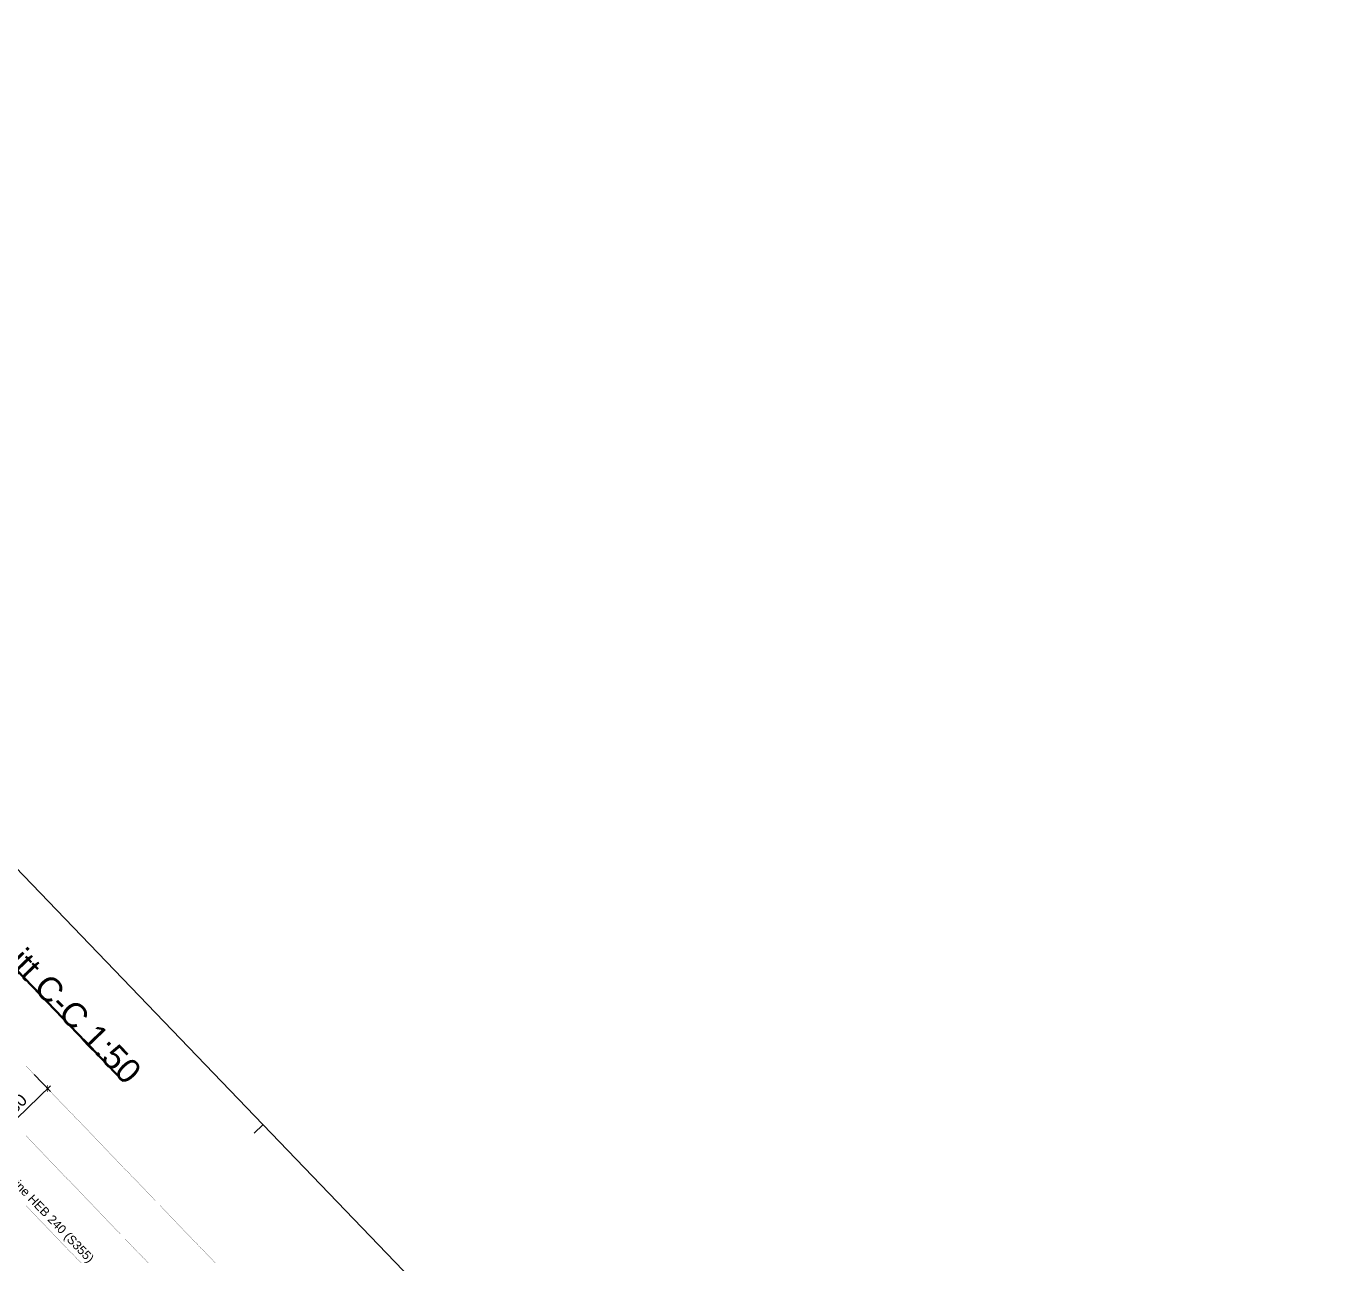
# Model space of a CAD drawing. Header units: metres. Extents: x 2687650.8 to 2687727.1, y 1234407.3 to 1234484.3.
# Drawn here: x 2687699.82 to 2687726.55, y 1234458.69 to 1234484.25 of the extents above; entities that cross this region are included whole.
import ezdxf

# ---------------------------------------------------------------- set-up
doc = ezdxf.new("R2010")
doc.units = ezdxf.units.M
for name, color, linetype in [('PDF_0', 7, 'Continuous'), ('PDF_A__BEML', 7, 'Continuous'), ('PDF_A__RAND', 7, 'Continuous'), ('PDF_E_Text', 7, 'Continuous'), ('PDF_Ebene 2', 7, 'Continuous'), ('PDF_Text', 7, 'Continuous')]:
    doc.layers.add(name, color=color, linetype=linetype)
doc.styles.add('PDF Arial', font='arial.ttf')

# ---------------------------------------------------------------- blocks, each defined once
blk = doc.blocks.new('A$C1c84ec86')
at = {"layer": 'PDF_0', "transparency": 33554559}
blk.add_hatch(color=256, dxfattribs=at).paths.add_polyline_path([(2792.6, 4180.7), (2793.6, 4181.8), (2783.7, 4191.9), (2782.6, 4190.9)])
at = {"layer": 'PDF_A__BEML', "lineweight": 25}
for points in [[(2748.1, 4186.2), (2796.2, 4186.2)], [(2788.1, 3998.2), (2788.1, 4194.2)]]:
    blk.add_lwpolyline(points, dxfattribs=at)
at = {"layer": 'PDF_A__RAND', "lineweight": 25}
for points in [[(6283, 4455), (6300.2, 4455), (0, 4455), (0, 0), (6300.2, 0), (6300.2, 4455), (6300.2, 4430)], [(3150.1, 4430), (3150.1, 4455)]]:
    blk.add_lwpolyline(points, dxfattribs=at)
at = {"layer": 'PDF_E_Text', "lineweight": 50}
blk.add_lwpolyline([(2386.8, 4309.6), (2885.3, 4309.6)], dxfattribs=at)
at = {"layer": 'PDF_Ebene 2', "lineweight": 20}
for points in [[(2723.6, 4186.2), (2723.6, 4186.2)], [(2724.6, 4186.2), (2724.6, 4186.2)], [(2725.7, 4186.2), (2725.7, 4186.2)], [(2726.5, 4186.2), (2726.5, 4186.2)], [(2727.6, 4186.2), (2727.6, 4186.2)], [(2728.6, 4186.2), (2728.6, 4186.2)], [(2729.7, 4186.2), (2729.7, 4186.2)], [(2730.5, 4186.2), (2730.5, 4186.2)], [(2731.6, 4186.2), (2731.6, 4186.2)], [(2732.7, 4186.2), (2732.7, 4186.2)], [(2733.5, 4186.2), (2733.5, 4186.2)], [(2734.6, 4186.2), (2734.6, 4186.2)], [(2735.6, 4186.2), (2735.6, 4186.2)], [(2736.7, 4186.2), (2736.7, 4186.2)], [(2737.5, 4186.2), (2737.5, 4186.2)], [(2738.6, 4186.2), (2738.6, 4186.2)], [(2739.6, 4186.2), (2739.6, 4186.2)], [(2740.5, 4186.2), (2740.5, 4186.2)], [(2741.6, 4186.2), (2741.6, 4186.2)], [(2742.6, 4186.2), (2742.6, 4186.2)], [(2743.7, 4186.2), (2743.7, 4186.2)], [(2744.5, 4186.2), (2744.5, 4186.2)], [(2745.6, 4186.2), (2745.6, 4186.2)], [(2746.6, 4186.2), (2746.6, 4186.2)], [(2747.7, 4186.2), (2747.7, 4186.2)], [(2748.5, 4186.2), (2748.5, 4186.2)], [(2749.6, 4186.2), (2749.6, 4186.2)], [(2750.7, 4186.2), (2750.7, 4186.2)], [(2751.5, 4186.2), (2751.5, 4186.2)], [(2752.6, 4186.2), (2752.6, 4186.2)], [(2753.6, 4186.2), (2753.6, 4186.2)], [(2754.7, 4186.2), (2754.7, 4186.2)], [(2755.5, 4186.2), (2755.5, 4186.2)], [(2756.6, 4186.2), (2756.6, 4186.2)], [(2757.6, 4186.2), (2757.6, 4186.2)], [(2758.7, 4186.2), (2758.7, 4186.2)], [(2759.5, 4186.2), (2759.5, 4186.2)], [(2760.6, 4186.2), (2760.6, 4186.2)], [(2761.7, 4186.2), (2761.7, 4186.2)], [(2762.5, 4186.2), (2762.5, 4186.2)], [(2763.6, 4186.2), (2763.6, 4186.2)], [(2764.6, 4186.2), (2764.6, 4186.2)], [(2765.7, 4186.2), (2765.7, 4186.2)], [(2766.5, 4186.2), (2766.5, 4186.2)], [(2767.6, 4186.2), (2767.6, 4186.2)], [(2768.6, 4186.2), (2768.6, 4186.2)], [(2769.7, 4186.2), (2769.7, 4186.2)], [(2770.6, 4186.2), (2770.6, 4186.2)], [(2771.6, 4186.2), (2771.6, 4186.2)], [(2772.7, 4186.2), (2772.7, 4186.2)], [(2773.5, 4186.2), (2773.5, 4186.2)], [(2774.6, 4186.2), (2774.6, 4186.2)], [(2775.6, 4186.2), (2775.6, 4186.2)], [(2776.7, 4186.2), (2776.7, 4186.2)], [(2777.5, 4186.2), (2777.5, 4186.2)], [(2778.6, 4186.2), (2778.6, 4186.2)], [(2779.7, 4186.2), (2779.7, 4186.2)], [(2780.7, 4186.2), (2780.7, 4186.2)], [(2781.6, 4186.2), (2781.6, 4186.2)], [(2782.6, 4186.2), (2782.6, 4186.2)], [(2783.7, 4186.2), (2783.7, 4186.2)], [(2784.5, 4186.2), (2784.5, 4186.2)], [(2785.6, 4186.2), (2785.6, 4186.2)], [(2786.6, 4186.2), (2786.6, 4186.2)], [(2787.7, 4186.2), (2787.7, 4186.2)], [(2788.5, 4186.2), (2788.5, 4186.2)], [(2789.6, 4186.2), (2789.6, 4186.2)], [(2790.7, 4186.2), (2790.7, 4186.2)], [(2791.5, 4186.2), (2791.5, 4186.2)], [(2792.6, 4186.2), (2792.6, 4186.2)], [(2793.6, 4186.2), (2793.6, 4186.2)], [(2794.7, 4186.2), (2794.7, 4186.2)], [(2795.5, 4186.2), (2795.5, 4186.2)], [(2796.6, 4186.2), (2796.6, 4186.2)], [(2797.6, 4186.2), (2797.6, 4186.2)], [(2798.7, 4186.2), (2798.7, 4186.2)], [(2799.6, 4186.2), (2799.6, 4186.2)], [(2800.6, 4186.2), (2800.6, 4186.2)], [(2801.7, 4186.2), (2801.7, 4186.2)], [(2802.5, 4186.2), (2802.5, 4186.2)], [(2803.6, 4186.2), (2803.6, 4186.2)], [(2804.6, 4186.2), (2804.6, 4186.2)], [(2805.7, 4186.2), (2805.7, 4186.2)], [(2806.5, 4186.2), (2806.5, 4186.2)], [(2807.6, 4186.2), (2807.6, 4186.2)], [(2808.7, 4186.2), (2808.7, 4186.2)], [(2809.7, 4186.2), (2809.7, 4186.2)], [(2810.6, 4186.2), (2810.6, 4186.2)], [(2811.6, 4186.2), (2811.6, 4186.2)], [(2812.7, 4186.2), (2812.7, 4186.2)], [(2813.5, 4186.2), (2813.5, 4186.2)], [(2814.6, 4186.2), (2814.6, 4186.2)], [(2815.6, 4186.2), (2815.6, 4186.2)], [(2816.7, 4186.2), (2816.7, 4186.2)], [(2817.5, 4186.2), (2817.5, 4186.2)], [(2818.6, 4186.2), (2818.6, 4186.2)], [(2819.7, 4186.2), (2819.7, 4186.2)], [(2820.7, 4186.2), (2820.7, 4186.2)], [(2821.6, 4186.2), (2821.6, 4186.2)], [(2822.6, 4186.2), (2822.6, 4186.2)], [(2823.7, 4186.2), (2823.7, 4186.2)], [(2824.5, 4186.2), (2824.5, 4186.2)], [(2825.6, 4186.2), (2825.6, 4186.2)], [(2826.6, 4186.2), (2826.6, 4186.2)], [(2827.7, 4186.2), (2827.7, 4186.2)], [(2828.6, 4186.2), (2828.6, 4186.2)], [(2829.6, 4186.2), (2829.6, 4186.2)], [(2830.7, 4186.2), (2830.7, 4186.2)], [(2831.7, 4186.2), (2831.7, 4186.2)], [(2832.6, 4186.2), (2832.6, 4186.2)], [(2833.6, 4186.2), (2833.6, 4186.2)], [(2834.7, 4186.2), (2834.7, 4186.2)], [(2835.5, 4186.2), (2835.5, 4186.2)], [(2836.6, 4186.2), (2836.6, 4186.2)], [(2837.7, 4186.2), (2837.7, 4186.2)], [(2838.7, 4186.2), (2838.7, 4186.2)], [(2839.6, 4186.2), (2839.6, 4186.2)], [(2840.6, 4186.2), (2840.6, 4186.2)], [(2841.7, 4186.2), (2841.7, 4186.2)], [(2842.7, 4186.2), (2842.7, 4186.2)], [(2843.6, 4186.2), (2843.6, 4186.2)], [(2844.6, 4186.2), (2844.6, 4186.2)], [(2845.7, 4186.2), (2845.7, 4186.2)], [(2846.5, 4186.2), (2846.5, 4186.2)], [(2847.6, 4186.2), (2847.6, 4186.2)], [(2848.7, 4186.2), (2848.7, 4186.2)], [(2849.7, 4186.2), (2849.7, 4186.2)], [(2850.6, 4186.2), (2850.6, 4186.2)], [(2851.6, 4186.2), (2851.6, 4186.2)], [(2852.7, 4186.2), (2852.7, 4186.2)], [(2853.5, 4186.2), (2853.5, 4186.2)], [(2854.6, 4186.2), (2854.6, 4186.2)], [(2855.6, 4186.2), (2855.6, 4186.2)], [(2856.7, 4186.2), (2856.7, 4186.2)], [(2857.6, 4186.2), (2857.6, 4186.2)], [(2858.6, 4186.2), (2858.6, 4186.2)], [(2859.7, 4186.2), (2859.7, 4186.2)], [(2860.7, 4186.2), (2860.7, 4186.2)], [(2861.6, 4186.2), (2861.6, 4186.2)], [(2862.6, 4186.2), (2862.6, 4186.2)], [(2863.7, 4186.2), (2863.7, 4186.2)], [(2864.5, 4186.2), (2864.5, 4186.2)], [(2865.6, 4186.2), (2865.6, 4186.2)], [(2866.7, 4186.2), (2866.7, 4186.2)], [(2867.7, 4186.2), (2867.7, 4186.2)], [(2868.6, 4186.2), (2868.6, 4186.2)], [(2869.6, 4186.2), (2869.6, 4186.2)], [(2870.7, 4186.2), (2870.7, 4186.2)], [(2871.7, 4186.2), (2871.7, 4186.2)], [(2872.6, 4186.2), (2872.6, 4186.2)], [(2873.6, 4186.2), (2873.6, 4186.2)], [(2874.7, 4186.2), (2874.7, 4186.2)], [(2875.5, 4186.2), (2875.5, 4186.2)], [(2876.6, 4186.2), (2876.6, 4186.2)], [(2877.7, 4186.2), (2877.7, 4186.2)], [(2878.7, 4186.2), (2878.7, 4186.2)], [(2879.6, 4186.2), (2879.6, 4186.2)], [(2880.6, 4186.2), (2880.6, 4186.2)], [(2881.7, 4186.2), (2881.7, 4186.2)], [(2882.7, 4186.2), (2882.7, 4186.2)], [(2883.6, 4186.2), (2883.6, 4186.2)], [(2884.6, 4186.2), (2884.6, 4186.2)], [(2885.7, 4186.2), (2885.7, 4186.2)], [(2886.5, 4186.2), (2886.5, 4186.2)], [(2887.6, 4186.2), (2887.6, 4186.2)], [(2888.7, 4186.2), (2888.7, 4186.2)], [(2889.7, 4186.2), (2889.7, 4186.2)], [(2890.6, 4186.2), (2890.6, 4186.2)], [(2891.6, 4186.2), (2891.6, 4186.2)], [(2892.7, 4186.2), (2892.7, 4186.2)], [(2893.7, 4186.2), (2893.7, 4186.2)], [(2894.6, 4186.2), (2894.6, 4186.2)], [(2895.7, 4186.2), (2895.7, 4186.2)], [(2896.7, 4186.2), (2896.7, 4186.2)], [(2897.6, 4186.2), (2897.6, 4186.2)], [(2898.6, 4186.2), (2898.6, 4186.2)], [(2899.7, 4186.2), (2899.7, 4186.2)], [(2900.7, 4186.2), (2900.7, 4186.2)], [(2901.6, 4186.2), (2901.6, 4186.2)], [(2902.6, 4186.2), (2902.6, 4186.2)], [(2903.7, 4186.2), (2903.7, 4186.2)], [(2904.8, 4186.2), (2904.8, 4186.2)], [(2905.6, 4186.2), (2905.6, 4186.2)], [(2906.7, 4186.2), (2906.7, 4186.2)], [(2907.7, 4186.2), (2907.7, 4186.2)], [(2908.6, 4186.2), (2908.6, 4186.2)], [(2909.6, 4186.2), (2909.6, 4186.2)], [(2910.7, 4186.2), (2910.7, 4186.2)], [(2911.7, 4186.2), (2911.7, 4186.2)], [(2912.6, 4186.2), (2912.6, 4186.2)], [(2913.6, 4186.2), (2913.6, 4186.2)], [(2914.7, 4186.2), (2914.7, 4186.2)], [(2915.5, 4186.2), (2915.5, 4186.2)], [(2916.6, 4186.2), (2916.6, 4186.2)], [(2917.7, 4186.2), (2917.7, 4186.2)], [(2918.7, 4186.2), (2918.7, 4186.2)], [(2919.6, 4186.2), (2919.6, 4186.2)], [(2920.6, 4186.2), (2920.6, 4186.2)], [(2921.7, 4186.2), (2921.7, 4186.2)], [(2922.7, 4186.2), (2922.7, 4186.2)], [(2923.6, 4186.2), (2923.6, 4186.2)], [(2924.6, 4186.2), (2924.6, 4186.2)], [(2925.7, 4186.2), (2925.7, 4186.2)], [(2926.6, 4186.2), (2926.6, 4186.2)], [(2927.6, 4186.2), (2927.6, 4186.2)], [(2928.7, 4186.2), (2928.7, 4186.2)], [(2929.7, 4186.2), (2929.7, 4186.2)], [(2930.6, 4186.2), (2930.6, 4186.2)], [(2931.6, 4186.2), (2931.6, 4186.2)], [(2932.7, 4186.2), (2932.7, 4186.2)], [(2933.8, 4186.2), (2933.8, 4186.2)], [(2934.6, 4186.2), (2934.6, 4186.2)], [(2935.7, 4186.2), (2935.7, 4186.2)], [(2936.7, 4186.2), (2936.7, 4186.2)], [(2937.6, 4186.2), (2937.6, 4186.2)], [(2938.6, 4186.2), (2938.6, 4186.2)], [(2939.7, 4186.2), (2939.7, 4186.2)], [(2940.7, 4186.2), (2940.7, 4186.2)], [(2941.6, 4186.2), (2941.6, 4186.2)], [(2942.6, 4186.2), (2942.6, 4186.2)], [(2943.7, 4186.2), (2943.7, 4186.2)], [(2944.8, 4186.2), (2944.8, 4186.2)], [(2945.6, 4186.2), (2945.6, 4186.2)], [(2946.7, 4186.2), (2946.7, 4186.2)], [(2947.7, 4186.2), (2947.7, 4186.2)], [(2948.6, 4186.2), (2948.6, 4186.2)], [(2949.6, 4186.2), (2949.6, 4186.2)], [(2950.7, 4186.2), (2950.7, 4186.2)], [(2951.7, 4186.2), (2951.7, 4186.2)], [(2952.6, 4186.2), (2952.6, 4186.2)], [(2953.6, 4186.2), (2953.6, 4186.2)], [(2954.7, 4186.2), (2954.7, 4186.2)], [(2955.8, 4186.2), (2955.8, 4186.2)], [(2956.6, 4186.2), (2956.6, 4186.2)], [(2957.7, 4186.2), (2957.7, 4186.2)], [(2958.7, 4186.2), (2958.7, 4186.2)], [(2959.6, 4186.2), (2959.6, 4186.2)], [(2960.6, 4186.2), (2960.6, 4186.2)], [(2961.7, 4186.2), (2961.7, 4186.2)], [(2962.8, 4186.2), (2962.8, 4186.2)], [(2963.6, 4186.2), (2963.6, 4186.2)], [(2964.7, 4186.2), (2964.7, 4186.2)], [(2965.7, 4186.2), (2965.7, 4186.2)], [(2966.8, 4186.2), (2966.8, 4186.2)], [(2967.6, 4186.2), (2967.6, 4186.2)], [(2968.7, 4186.2), (2968.7, 4186.2)], [(2969.7, 4186.2), (2969.7, 4186.2)], [(2970.6, 4186.2), (2970.6, 4186.2)], [(2971.6, 4186.2), (2971.6, 4186.2)], [(2972.7, 4186.2), (2972.7, 4186.2)], [(2973.8, 4186.2), (2973.8, 4186.2)], [(2974.6, 4186.2), (2974.6, 4186.2)], [(2975.7, 4186.2), (2975.7, 4186.2)], [(2976.7, 4186.2), (2976.7, 4186.2)], [(2977.6, 4186.2), (2977.6, 4186.2)], [(2978.6, 4186.2), (2978.6, 4186.2)], [(2979.7, 4186.2), (2979.7, 4186.2)], [(2980.7, 4186.2), (2980.7, 4186.2)], [(2981.6, 4186.2), (2981.6, 4186.2)], [(2982.6, 4186.2), (2982.6, 4186.2)], [(2983.7, 4186.2), (2983.7, 4186.2)], [(2984.8, 4186.2), (2984.8, 4186.2)], [(2985.6, 4186.2), (2985.6, 4186.2)], [(2986.7, 4186.2), (2986.7, 4186.2)], [(2987.7, 4186.2), (2987.7, 4186.2)], [(2988.6, 4186.2), (2988.6, 4186.2)], [(2989.6, 4186.2), (2989.6, 4186.2)], [(2990.7, 4186.2), (2990.7, 4186.2)], [(2991.7, 4186.2), (2991.7, 4186.2)], [(2992.6, 4186.2), (2992.6, 4186.2)], [(2993.7, 4186.2), (2993.7, 4186.2)], [(2994.7, 4186.2), (2994.7, 4186.2)], [(2995.8, 4186.2), (2995.8, 4186.2)], [(2996.6, 4186.2), (2996.6, 4186.2)], [(2997.7, 4186.2), (2997.7, 4186.2)], [(2998.7, 4186.2), (2998.7, 4186.2)], [(2999.6, 4186.2), (2999.6, 4186.2)], [(3000.6, 4186.2), (3000.6, 4186.2)], [(3001.7, 4186.2), (3001.7, 4186.2)], [(3002.8, 4186.2), (3002.8, 4186.2)], [(3003.6, 4186.2), (3003.6, 4186.2)], [(3004.7, 4186.2), (3004.7, 4186.2)], [(3005.7, 4186.2), (3005.7, 4186.2)], [(3006.8, 4186.2), (3006.8, 4186.2)], [(3007.6, 4186.2), (3007.6, 4186.2)], [(3008.7, 4186.2), (3008.7, 4186.2)], [(3009.7, 4186.2), (3009.7, 4186.2)], [(3010.6, 4186.2), (3010.6, 4186.2)], [(3011.6, 4186.2), (3011.6, 4186.2)], [(3012.7, 4186.2), (3012.7, 4186.2)], [(3013.8, 4186.2), (3013.8, 4186.2)], [(3014.6, 4186.2), (3014.6, 4186.2)], [(3015.7, 4186.2), (3015.7, 4186.2)], [(3016.7, 4186.2), (3016.7, 4186.2)], [(3017.8, 4186.2), (3017.8, 4186.2)], [(3018.6, 4186.2), (3018.6, 4186.2)], [(3019.7, 4186.2), (3019.7, 4186.2)], [(3020.7, 4186.2), (3020.7, 4186.2)], [(3021.6, 4186.2), (3021.6, 4186.2)], [(3022.7, 4186.2), (3022.7, 4186.2)], [(3023.7, 4186.2), (3023.7, 4186.2)], [(3024.8, 4186.2), (3024.8, 4186.2)], [(3025.6, 4186.2), (3025.6, 4186.2)], [(3026.7, 4186.2), (3026.7, 4186.2)], [(3027.7, 4186.2), (3027.7, 4186.2)], [(3028.8, 4186.2), (3028.8, 4186.2)], [(3029.6, 4186.2), (3029.6, 4186.2)], [(3030.7, 4186.2), (3030.7, 4186.2)], [(3031.8, 4186.2), (3031.8, 4186.2)], [(3032.6, 4186.2), (3032.6, 4186.2)], [(3033.7, 4186.2), (3033.7, 4186.2)], [(3034.7, 4186.2), (3034.7, 4186.2)], [(3035.8, 4186.2), (3035.8, 4186.2)], [(3036.6, 4186.2), (3036.6, 4186.2)], [(3037.7, 4186.2), (3037.7, 4186.2)], [(3038.7, 4186.2), (3038.7, 4186.2)], [(3039.6, 4186.2), (3039.6, 4186.2)], [(3040.6, 4186.2), (3040.6, 4186.2)], [(3041.7, 4186.2), (3041.7, 4186.2)], [(3042.8, 4186.2), (3042.8, 4186.2)], [(3043.6, 4186.2), (3043.6, 4186.2)], [(3044.7, 4186.2), (3044.7, 4186.2)], [(3045.7, 4186.2), (3045.7, 4186.2)], [(3046.8, 4186.2), (3046.8, 4186.2)], [(3047.6, 4186.2), (3047.6, 4186.2)], [(3048.7, 4186.2), (3048.7, 4186.2)], [(3049.7, 4186.2), (3049.7, 4186.2)], [(3050.6, 4186.2), (3050.6, 4186.2)], [(3051.7, 4186.2), (3051.7, 4186.2)], [(3052.7, 4186.2), (3052.7, 4186.2)], [(3053.8, 4186.2), (3053.8, 4186.2)], [(3054.6, 4186.2), (3054.6, 4186.2)], [(3055.7, 4186.2), (3055.7, 4186.2)], [(3056.7, 4186.2), (3056.7, 4186.2)], [(3057.8, 4186.2), (3057.8, 4186.2)], [(3058.6, 4186.2), (3058.6, 4186.2)], [(3059.7, 4186.2), (3059.7, 4186.2)], [(3060.8, 4186.2), (3060.8, 4186.2)], [(3061.6, 4186.2), (3061.6, 4186.2)], [(3062.7, 4186.2), (3062.7, 4186.2)], [(3063.7, 4186.2), (3063.7, 4186.2)], [(3064.8, 4186.2), (3064.8, 4186.2)], [(3065.6, 4186.2), (3065.6, 4186.2)], [(3066.7, 4186.2), (3066.7, 4186.2)], [(3067.7, 4186.2), (3067.7, 4186.2)], [(3068.8, 4186.2), (3068.8, 4186.2)], [(3069.6, 4186.2), (3069.6, 4186.2)], [(3070.7, 4186.2), (3070.7, 4186.2)], [(3071.8, 4186.2), (3071.8, 4186.2)], [(3072.6, 4186.2), (3072.6, 4186.2)], [(3073.7, 4186.2), (3073.7, 4186.2)], [(3074.7, 4186.2), (3074.7, 4186.2)], [(3075.8, 4186.2), (3075.8, 4186.2)], [(3076.6, 4186.2), (3076.6, 4186.2)], [(3077.7, 4186.2), (3077.7, 4186.2)], [(3078.7, 4186.2), (3078.7, 4186.2)], [(3079.8, 4186.2), (3079.8, 4186.2)], [(3080.7, 4186.2), (3080.7, 4186.2)], [(3081.7, 4186.2), (3081.7, 4186.2)], [(3082.8, 4186.2), (3082.8, 4186.2)], [(3083.6, 4186.2), (3083.6, 4186.2)], [(3084.7, 4186.2), (3084.7, 4186.2)], [(3085.7, 4186.2), (3085.7, 4186.2)], [(3086.8, 4186.2), (3086.8, 4186.2)], [(3087.6, 4186.2), (3087.6, 4186.2)], [(3088.7, 4186.2), (3088.7, 4186.2)], [(3089.8, 4186.2), (3089.8, 4186.2)], [(3090.6, 4186.2), (3090.6, 4186.2)], [(3091.7, 4186.2), (3091.7, 4186.2)], [(3092.7, 4186.2), (3092.7, 4186.2)], [(3093.8, 4186.2), (3093.8, 4186.2)], [(3094.6, 4186.2), (3094.6, 4186.2)], [(3095.7, 4186.2), (3095.7, 4186.2)], [(3096.7, 4186.2), (3096.7, 4186.2)], [(3097.8, 4186.2), (3097.8, 4186.2)], [(3098.6, 4186.2), (3098.6, 4186.2)], [(3099.7, 4186.2), (3099.7, 4186.2)], [(3100.8, 4186.2), (3100.8, 4186.2)], [(3101.6, 4186.2), (3101.6, 4186.2)], [(3102.7, 4186.2), (3102.7, 4186.2)], [(3103.7, 4186.2), (3103.7, 4186.2)], [(3104.8, 4186.2), (3104.8, 4186.2)], [(3105.6, 4186.2), (3105.6, 4186.2)], [(3106.7, 4186.2), (3106.7, 4186.2)], [(3107.7, 4186.2), (3107.7, 4186.2)], [(3108.8, 4186.2), (3108.8, 4186.2)], [(3123.4, 4186.2), (3123.4, 4186.2)], [(3124.5, 4186.2), (3124.5, 4186.2)], [(3125.3, 4186.2), (3125.3, 4186.2)], [(3126.4, 4186.2), (3126.4, 4186.2)], [(3127.4, 4186.2), (3127.4, 4186.2)], [(3128.5, 4186.2), (3128.5, 4186.2)], [(3129.3, 4186.2), (3129.3, 4186.2)], [(3130.4, 4186.2), (3130.4, 4186.2)], [(3131.5, 4186.2), (3131.5, 4186.2)], [(3132.3, 4186.2), (3132.3, 4186.2)], [(3133.4, 4186.2), (3133.4, 4186.2)], [(3134.4, 4186.2), (3134.4, 4186.2)], [(3135.5, 4186.2), (3135.5, 4186.2)], [(3136.3, 4186.2), (3136.3, 4186.2)], [(3137.4, 4186.2), (3137.4, 4186.2)], [(3138.4, 4186.2), (3138.4, 4186.2)], [(3139.5, 4186.2), (3139.5, 4186.2)], [(3140.3, 4186.2), (3140.3, 4186.2)], [(3141.4, 4186.2), (3141.4, 4186.2)], [(3142.5, 4186.2), (3142.5, 4186.2)], [(3143.3, 4186.2), (3143.3, 4186.2)], [(3144.4, 4186.2), (3144.4, 4186.2)], [(3145.4, 4186.2), (3145.4, 4186.2)], [(3146.5, 4186.2), (3146.5, 4186.2)], [(3147.3, 4186.2), (3147.3, 4186.2)], [(3148.4, 4186.2), (3148.4, 4186.2)], [(3149.4, 4186.2), (3149.4, 4186.2)], [(3150.5, 4186.2), (3150.5, 4186.2)], [(3151.3, 4186.2), (3151.3, 4186.2)], [(3152.4, 4186.2), (3152.4, 4186.2)], [(3153.5, 4186.2), (3153.5, 4186.2)], [(3154.3, 4186.2), (3154.3, 4186.2)], [(3155.4, 4186.2), (3155.4, 4186.2)], [(3156.4, 4186.2), (3156.4, 4186.2)], [(3157.5, 4186.2), (3157.5, 4186.2)], [(3158.3, 4186.2), (3158.3, 4186.2)], [(3159.4, 4186.2), (3159.4, 4186.2)], [(3160.5, 4186.2), (3160.5, 4186.2)], [(3161.3, 4186.2), (3161.3, 4186.2)], [(3162.4, 4186.2), (3162.4, 4186.2)], [(3163.4, 4186.2), (3163.4, 4186.2)], [(3164.5, 4186.2), (3164.5, 4186.2)], [(3165.3, 4186.2), (3165.3, 4186.2)], [(3166.4, 4186.2), (3166.4, 4186.2)], [(3167.4, 4186.2), (3167.4, 4186.2)], [(3168.5, 4186.2), (3168.5, 4186.2)], [(3169.3, 4186.2), (3169.3, 4186.2)], [(3170.4, 4186.2), (3170.4, 4186.2)], [(3171.5, 4186.2), (3171.5, 4186.2)], [(3172.3, 4186.2), (3172.3, 4186.2)], [(3173.4, 4186.2), (3173.4, 4186.2)], [(3174.4, 4186.2), (3174.4, 4186.2)], [(3175.5, 4186.2), (3175.5, 4186.2)], [(3176.3, 4186.2), (3176.3, 4186.2)], [(3177.4, 4186.2), (3177.4, 4186.2)], [(3178.4, 4186.2), (3178.4, 4186.2)], [(3179.5, 4186.2), (3179.5, 4186.2)], [(3180.3, 4186.2), (3180.3, 4186.2)], [(3181.4, 4186.2), (3181.4, 4186.2)], [(3182.5, 4186.2), (3182.5, 4186.2)], [(3183.3, 4186.2), (3183.3, 4186.2)], [(3184.4, 4186.2), (3184.4, 4186.2)], [(3185.4, 4186.2), (3185.4, 4186.2)], [(3186.5, 4186.2), (3186.5, 4186.2)], [(3187.3, 4186.2), (3187.3, 4186.2)], [(3188.4, 4186.2), (3188.4, 4186.2)], [(3189.4, 4186.2), (3189.4, 4186.2)], [(3190.5, 4186.2), (3190.5, 4186.2)], [(3191.4, 4186.2), (3191.4, 4186.2)], [(3192.4, 4186.2), (3192.4, 4186.2)], [(3193.5, 4186.2), (3193.5, 4186.2)], [(3194.3, 4186.2), (3194.3, 4186.2)], [(3195.4, 4186.2), (3195.4, 4186.2)], [(3196.4, 4186.2), (3196.4, 4186.2)], [(3197.5, 4186.2), (3197.5, 4186.2)], [(3198.3, 4186.2), (3198.3, 4186.2)], [(3199.4, 4186.2), (3199.4, 4186.2)], [(3200.5, 4186.2), (3200.5, 4186.2)], [(3201.3, 4186.2), (3201.3, 4186.2)], [(3202.4, 4186.2), (3202.4, 4186.2)], [(3203.4, 4186.2), (3203.4, 4186.2)], [(3204.5, 4186.2), (3204.5, 4186.2)], [(3205.3, 4186.2), (3205.3, 4186.2)], [(3206.4, 4186.2), (3206.4, 4186.2)], [(3207.4, 4186.2), (3207.4, 4186.2)], [(3208.5, 4186.2), (3208.5, 4186.2)], [(3209.3, 4186.2), (3209.3, 4186.2)], [(3210.4, 4186.2), (3210.4, 4186.2)], [(3211.5, 4186.2), (3211.5, 4186.2)], [(3212.3, 4186.2), (3212.3, 4186.2)], [(3213.4, 4186.2), (3213.4, 4186.2)], [(3214.4, 4186.2), (3214.4, 4186.2)], [(3215.5, 4186.2), (3215.5, 4186.2)], [(3216.3, 4186.2), (3216.3, 4186.2)], [(3217.4, 4186.2), (3217.4, 4186.2)], [(3218.4, 4186.2), (3218.4, 4186.2)], [(3219.5, 4186.2), (3219.5, 4186.2)], [(3220.4, 4186.2), (3220.4, 4186.2)], [(3221.4, 4186.2), (3221.4, 4186.2)], [(3222.5, 4186.2), (3222.5, 4186.2)], [(3223.3, 4186.2), (3223.3, 4186.2)], [(3224.4, 4186.2), (3224.4, 4186.2)], [(3225.4, 4186.2), (3225.4, 4186.2)], [(3226.5, 4186.2), (3226.5, 4186.2)], [(3227.3, 4186.2), (3227.3, 4186.2)], [(3228.4, 4186.2), (3228.4, 4186.2)], [(3229.5, 4186.2), (3229.5, 4186.2)], [(3230.5, 4186.2), (3230.5, 4186.2)], [(3231.4, 4186.2), (3231.4, 4186.2)], [(3232.4, 4186.2), (3232.4, 4186.2)], [(3233.5, 4186.2), (3233.5, 4186.2)], [(3234.3, 4186.2), (3234.3, 4186.2)], [(3235.4, 4186.2), (3235.4, 4186.2)], [(3236.4, 4186.2), (3236.4, 4186.2)], [(3237.5, 4186.2), (3237.5, 4186.2)], [(3238.3, 4186.2), (3238.3, 4186.2)], [(3239.4, 4186.2), (3239.4, 4186.2)], [(3240.5, 4186.2), (3240.5, 4186.2)], [(3241.3, 4186.2), (3241.3, 4186.2)], [(3242.4, 4186.2), (3242.4, 4186.2)], [(3243.4, 4186.2), (3243.4, 4186.2)], [(3244.5, 4186.2), (3244.5, 4186.2)], [(3245.3, 4186.2), (3245.3, 4186.2)], [(3246.4, 4186.2), (3246.4, 4186.2)], [(3247.4, 4186.2), (3247.4, 4186.2)], [(3248.5, 4186.2), (3248.5, 4186.2)], [(3249.4, 4186.2), (3249.4, 4186.2)], [(3250.4, 4186.2), (3250.4, 4186.2)], [(3251.5, 4186.2), (3251.5, 4186.2)], [(3252.3, 4186.2), (3252.3, 4186.2)], [(3253.4, 4186.2), (3253.4, 4186.2)], [(3254.4, 4186.2), (3254.4, 4186.2)], [(3255.5, 4186.2), (3255.5, 4186.2)], [(3256.3, 4186.2), (3256.3, 4186.2)], [(3257.4, 4186.2), (3257.4, 4186.2)], [(3258.5, 4186.2), (3258.5, 4186.2)], [(3259.5, 4186.2), (3259.5, 4186.2)], [(3260.4, 4186.2), (3260.4, 4186.2)], [(3261.4, 4186.2), (3261.4, 4186.2)], [(3262.5, 4186.2), (3262.5, 4186.2)], [(3263.3, 4186.2), (3263.3, 4186.2)], [(3264.4, 4186.2), (3264.4, 4186.2)], [(3265.4, 4186.2), (3265.4, 4186.2)], [(3266.5, 4186.2), (3266.5, 4186.2)], [(3267.3, 4186.2), (3267.3, 4186.2)], [(3268.4, 4186.2), (3268.4, 4186.2)], [(3269.5, 4186.2), (3269.5, 4186.2)], [(3270.5, 4186.2), (3270.5, 4186.2)], [(3271.4, 4186.2), (3271.4, 4186.2)], [(3272.4, 4186.2), (3272.4, 4186.2)], [(3273.5, 4186.2), (3273.5, 4186.2)], [(3274.3, 4186.2), (3274.3, 4186.2)], [(3275.4, 4186.2), (3275.4, 4186.2)], [(3276.4, 4186.2), (3276.4, 4186.2)], [(3277.5, 4186.2), (3277.5, 4186.2)], [(3278.4, 4186.2), (3278.4, 4186.2)], [(3279.4, 4186.2), (3279.4, 4186.2)], [(3280.5, 4186.2), (3280.5, 4186.2)], [(3281.3, 4186.2), (3281.3, 4186.2)], [(3282.4, 4186.2), (3282.4, 4186.2)], [(3283.4, 4186.2), (3283.4, 4186.2)], [(3284.5, 4186.2), (3284.5, 4186.2)], [(3285.3, 4186.2), (3285.3, 4186.2)], [(3286.4, 4186.2), (3286.4, 4186.2)], [(3287.5, 4186.2), (3287.5, 4186.2)], [(2827.7, 4086.3), (2827.7, 4086.3)], [(2828.6, 4086.3), (2828.6, 4086.3)], [(2829.6, 4086.3), (2829.6, 4086.3)], [(2830.7, 4086.3), (2830.7, 4086.3)], [(2831.7, 4086.3), (2831.7, 4086.3)], [(2832.6, 4086.3), (2832.6, 4086.3)], [(2833.6, 4086.3), (2833.6, 4086.3)], [(2834.7, 4086.3), (2834.7, 4086.3)], [(2835.5, 4086.3), (2835.5, 4086.3)], [(2836.6, 4086.3), (2836.6, 4086.3)], [(2837.7, 4086.3), (2837.7, 4086.3)], [(2838.7, 4086.3), (2838.7, 4086.3)], [(2839.6, 4086.3), (2839.6, 4086.3)], [(2840.6, 4086.3), (2840.6, 4086.3)], [(2841.7, 4086.3), (2841.7, 4086.3)], [(2842.7, 4086.3), (2842.7, 4086.3)], [(2843.6, 4086.3), (2843.6, 4086.3)], [(2844.6, 4086.3), (2844.6, 4086.3)], [(2845.7, 4086.3), (2845.7, 4086.3)], [(2846.5, 4086.3), (2846.5, 4086.3)], [(2847.6, 4086.3), (2847.6, 4086.3)], [(2848.7, 4086.3), (2848.7, 4086.3)], [(2849.7, 4086.3), (2849.7, 4086.3)], [(2850.6, 4086.3), (2850.6, 4086.3)], [(2851.6, 4086.3), (2851.6, 4086.3)], [(2852.7, 4086.3), (2852.7, 4086.3)], [(2853.5, 4086.3), (2853.5, 4086.3)], [(2854.6, 4086.3), (2854.6, 4086.3)], [(2855.6, 4086.3), (2855.6, 4086.3)], [(2856.7, 4086.3), (2856.7, 4086.3)], [(2857.6, 4086.3), (2857.6, 4086.3)], [(2858.6, 4086.3), (2858.6, 4086.3)], [(2859.7, 4086.3), (2859.7, 4086.3)], [(2860.7, 4086.3), (2860.7, 4086.3)], [(2861.6, 4086.3), (2861.6, 4086.3)], [(2862.6, 4086.3), (2862.6, 4086.3)], [(2863.7, 4086.3), (2863.7, 4086.3)], [(2864.5, 4086.3), (2864.5, 4086.3)], [(2865.6, 4086.3), (2865.6, 4086.3)], [(2866.7, 4086.3), (2866.7, 4086.3)], [(2867.7, 4086.3), (2867.7, 4086.3)], [(2868.6, 4086.3), (2868.6, 4086.3)], [(2869.6, 4086.3), (2869.6, 4086.3)], [(2870.7, 4086.3), (2870.7, 4086.3)], [(2871.7, 4086.3), (2871.7, 4086.3)], [(2872.6, 4086.3), (2872.6, 4086.3)], [(2873.6, 4086.3), (2873.6, 4086.3)], [(2874.7, 4086.3), (2874.7, 4086.3)], [(2875.5, 4086.3), (2875.5, 4086.3)], [(2876.6, 4086.3), (2876.6, 4086.3)], [(2877.7, 4086.3), (2877.7, 4086.3)], [(2878.7, 4086.3), (2878.7, 4086.3)], [(2879.6, 4086.3), (2879.6, 4086.3)], [(2880.6, 4086.3), (2880.6, 4086.3)], [(2881.7, 4086.3), (2881.7, 4086.3)], [(2882.7, 4086.3), (2882.7, 4086.3)], [(2883.6, 4086.3), (2883.6, 4086.3)], [(2884.6, 4086.3), (2884.6, 4086.3)], [(2885.7, 4086.3), (2885.7, 4086.3)], [(2886.5, 4086.3), (2886.5, 4086.3)], [(2887.6, 4086.3), (2887.6, 4086.3)], [(2888.7, 4086.3), (2888.7, 4086.3)], [(2889.7, 4086.3), (2889.7, 4086.3)], [(2890.6, 4086.3), (2890.6, 4086.3)], [(2891.6, 4086.3), (2891.6, 4086.3)], [(2892.7, 4086.3), (2892.7, 4086.3)], [(2893.7, 4086.3), (2893.7, 4086.3)], [(2894.6, 4086.3), (2894.6, 4086.3)], [(2895.7, 4086.3), (2895.7, 4086.3)], [(2896.7, 4086.3), (2896.7, 4086.3)], [(2897.6, 4086.3), (2897.6, 4086.3)], [(2898.6, 4086.3), (2898.6, 4086.3)], [(2899.7, 4086.3), (2899.7, 4086.3)], [(2900.7, 4086.3), (2900.7, 4086.3)], [(2901.6, 4086.3), (2901.6, 4086.3)], [(2902.6, 4086.3), (2902.6, 4086.3)], [(2903.7, 4086.3), (2903.7, 4086.3)], [(2904.8, 4086.3), (2904.8, 4086.3)], [(2905.6, 4086.3), (2905.6, 4086.3)], [(2906.7, 4086.3), (2906.7, 4086.3)], [(2907.7, 4086.3), (2907.7, 4086.3)], [(2908.6, 4086.3), (2908.6, 4086.3)], [(2909.6, 4086.3), (2909.6, 4086.3)], [(2910.7, 4086.3), (2910.7, 4086.3)], [(2911.7, 4086.3), (2911.7, 4086.3)], [(2912.6, 4086.3), (2912.6, 4086.3)], [(2913.6, 4086.3), (2913.6, 4086.3)], [(2914.7, 4086.3), (2914.7, 4086.3)], [(2915.5, 4086.3), (2915.5, 4086.3)], [(2916.6, 4086.3), (2916.6, 4086.3)], [(2917.7, 4086.3), (2917.7, 4086.3)], [(2918.7, 4086.3), (2918.7, 4086.3)], [(2919.6, 4086.3), (2919.6, 4086.3)], [(2920.6, 4086.3), (2920.6, 4086.3)], [(2921.7, 4086.3), (2921.7, 4086.3)], [(2922.7, 4086.3), (2922.7, 4086.3)], [(2923.6, 4086.3), (2923.6, 4086.3)], [(2924.6, 4086.3), (2924.6, 4086.3)], [(2925.7, 4086.3), (2925.7, 4086.3)], [(2926.6, 4086.3), (2926.6, 4086.3)], [(2927.6, 4086.3), (2927.6, 4086.3)], [(2928.7, 4086.3), (2928.7, 4086.3)], [(2929.7, 4086.3), (2929.7, 4086.3)], [(2930.6, 4086.3), (2930.6, 4086.3)], [(2931.6, 4086.3), (2931.6, 4086.3)], [(2932.7, 4086.3), (2932.7, 4086.3)], [(2933.8, 4086.3), (2933.8, 4086.3)], [(2934.6, 4086.3), (2934.6, 4086.3)], [(2935.7, 4086.3), (2935.7, 4086.3)], [(2936.7, 4086.3), (2936.7, 4086.3)], [(2937.6, 4086.3), (2937.6, 4086.3)], [(2938.6, 4086.3), (2938.6, 4086.3)], [(2939.7, 4086.3), (2939.7, 4086.3)], [(2940.7, 4086.3), (2940.7, 4086.3)], [(2941.6, 4086.3), (2941.6, 4086.3)], [(2942.6, 4086.3), (2942.6, 4086.3)], [(2943.7, 4086.3), (2943.7, 4086.3)], [(2944.8, 4086.3), (2944.8, 4086.3)], [(2945.6, 4086.3), (2945.6, 4086.3)], [(2946.7, 4086.3), (2946.7, 4086.3)], [(2947.7, 4086.3), (2947.7, 4086.3)], [(2948.6, 4086.3), (2948.6, 4086.3)], [(2949.6, 4086.3), (2949.6, 4086.3)], [(2950.7, 4086.3), (2950.7, 4086.3)], [(2951.7, 4086.3), (2951.7, 4086.3)], [(2952.6, 4086.3), (2952.6, 4086.3)], [(2953.6, 4086.3), (2953.6, 4086.3)], [(2954.7, 4086.3), (2954.7, 4086.3)], [(2955.8, 4086.3), (2955.8, 4086.3)], [(2956.6, 4086.3), (2956.6, 4086.3)], [(2957.7, 4086.3), (2957.7, 4086.3)], [(2958.7, 4086.3), (2958.7, 4086.3)], [(2959.6, 4086.3), (2959.6, 4086.3)], [(2960.6, 4086.3), (2960.6, 4086.3)], [(2961.7, 4086.3), (2961.7, 4086.3)], [(2962.8, 4086.3), (2962.8, 4086.3)], [(2963.6, 4086.3), (2963.6, 4086.3)], [(2964.7, 4086.3), (2964.7, 4086.3)], [(2965.7, 4086.3), (2965.7, 4086.3)], [(2966.8, 4086.3), (2966.8, 4086.3)], [(2967.6, 4086.3), (2967.6, 4086.3)], [(2968.7, 4086.3), (2968.7, 4086.3)], [(2969.7, 4086.3), (2969.7, 4086.3)], [(2970.6, 4086.3), (2970.6, 4086.3)], [(2971.6, 4086.3), (2971.6, 4086.3)], [(2972.7, 4086.3), (2972.7, 4086.3)], [(2973.8, 4086.3), (2973.8, 4086.3)], [(2974.6, 4086.3), (2974.6, 4086.3)], [(2975.7, 4086.3), (2975.7, 4086.3)], [(2976.7, 4086.3), (2976.7, 4086.3)], [(2977.6, 4086.3), (2977.6, 4086.3)], [(2978.6, 4086.3), (2978.6, 4086.3)], [(2979.7, 4086.3), (2979.7, 4086.3)], [(2980.7, 4086.3), (2980.7, 4086.3)], [(2981.6, 4086.3), (2981.6, 4086.3)], [(2982.6, 4086.3), (2982.6, 4086.3)], [(2983.7, 4086.3), (2983.7, 4086.3)], [(2984.8, 4086.3), (2984.8, 4086.3)], [(2985.6, 4086.3), (2985.6, 4086.3)], [(2986.7, 4086.3), (2986.7, 4086.3)], [(2987.7, 4086.3), (2987.7, 4086.3)], [(2988.6, 4086.3), (2988.6, 4086.3)], [(2989.6, 4086.3), (2989.6, 4086.3)], [(2990.7, 4086.3), (2990.7, 4086.3)], [(2991.7, 4086.3), (2991.7, 4086.3)], [(2992.6, 4086.3), (2992.6, 4086.3)], [(2993.7, 4086.3), (2993.7, 4086.3)], [(2994.7, 4086.3), (2994.7, 4086.3)], [(2995.8, 4086.3), (2995.8, 4086.3)], [(2996.6, 4086.3), (2996.6, 4086.3)], [(2997.7, 4086.3), (2997.7, 4086.3)], [(2998.7, 4086.3), (2998.7, 4086.3)], [(2999.6, 4086.3), (2999.6, 4086.3)], [(3000.6, 4086.3), (3000.6, 4086.3)], [(3001.7, 4086.3), (3001.7, 4086.3)], [(3002.8, 4086.3), (3002.8, 4086.3)], [(3003.6, 4086.3), (3003.6, 4086.3)], [(3004.7, 4086.3), (3004.7, 4086.3)], [(3005.7, 4086.3), (3005.7, 4086.3)], [(3006.8, 4086.3), (3006.8, 4086.3)], [(3007.6, 4086.3), (3007.6, 4086.3)], [(3008.7, 4086.3), (3008.7, 4086.3)], [(3009.7, 4086.3), (3009.7, 4086.3)], [(3010.6, 4086.3), (3010.6, 4086.3)], [(3011.6, 4086.3), (3011.6, 4086.3)], [(3012.7, 4086.3), (3012.7, 4086.3)], [(3013.8, 4086.3), (3013.8, 4086.3)], [(3014.6, 4086.3), (3014.6, 4086.3)], [(3015.7, 4086.3), (3015.7, 4086.3)], [(3016.7, 4086.3), (3016.7, 4086.3)], [(3017.8, 4086.3), (3017.8, 4086.3)], [(3018.6, 4086.3), (3018.6, 4086.3)], [(3019.7, 4086.3), (3019.7, 4086.3)], [(3020.7, 4086.3), (3020.7, 4086.3)], [(3021.6, 4086.3), (3021.6, 4086.3)], [(3022.7, 4086.3), (3022.7, 4086.3)], [(3023.7, 4086.3), (3023.7, 4086.3)], [(3024.8, 4086.3), (3024.8, 4086.3)], [(3025.6, 4086.3), (3025.6, 4086.3)], [(3026.7, 4086.3), (3026.7, 4086.3)], [(3027.7, 4086.3), (3027.7, 4086.3)], [(3028.8, 4086.3), (3028.8, 4086.3)], [(3029.6, 4086.3), (3029.6, 4086.3)], [(3030.7, 4086.3), (3030.7, 4086.3)], [(3031.8, 4086.3), (3031.8, 4086.3)], [(3032.6, 4086.3), (3032.6, 4086.3)], [(3033.7, 4086.3), (3033.7, 4086.3)], [(3034.7, 4086.3), (3034.7, 4086.3)], [(3035.8, 4086.3), (3035.8, 4086.3)], [(3036.6, 4086.3), (3036.6, 4086.3)], [(3037.7, 4086.3), (3037.7, 4086.3)], [(3038.7, 4086.3), (3038.7, 4086.3)], [(3039.6, 4086.3), (3039.6, 4086.3)], [(3040.6, 4086.3), (3040.6, 4086.3)], [(3041.7, 4086.3), (3041.7, 4086.3)], [(3042.8, 4086.3), (3042.8, 4086.3)], [(3043.6, 4086.3), (3043.6, 4086.3)], [(3044.7, 4086.3), (3044.7, 4086.3)], [(3045.7, 4086.3), (3045.7, 4086.3)], [(3046.8, 4086.3), (3046.8, 4086.3)], [(3047.6, 4086.3), (3047.6, 4086.3)], [(3048.7, 4086.3), (3048.7, 4086.3)], [(3049.7, 4086.3), (3049.7, 4086.3)], [(3050.6, 4086.3), (3050.6, 4086.3)], [(3051.7, 4086.3), (3051.7, 4086.3)], [(3052.7, 4086.3), (3052.7, 4086.3)], [(3053.8, 4086.3), (3053.8, 4086.3)], [(3054.6, 4086.3), (3054.6, 4086.3)], [(3055.7, 4086.3), (3055.7, 4086.3)], [(3056.7, 4086.3), (3056.7, 4086.3)], [(3057.8, 4086.3), (3057.8, 4086.3)], [(3058.6, 4086.3), (3058.6, 4086.3)], [(3059.7, 4086.3), (3059.7, 4086.3)], [(3060.8, 4086.3), (3060.8, 4086.3)], [(3061.6, 4086.3), (3061.6, 4086.3)], [(3062.7, 4086.3), (3062.7, 4086.3)], [(3063.7, 4086.3), (3063.7, 4086.3)], [(3064.8, 4086.3), (3064.8, 4086.3)], [(3065.6, 4086.3), (3065.6, 4086.3)], [(3066.7, 4086.3), (3066.7, 4086.3)], [(3067.7, 4086.3), (3067.7, 4086.3)], [(3068.8, 4086.3), (3068.8, 4086.3)], [(3069.6, 4086.3), (3069.6, 4086.3)], [(3070.7, 4086.3), (3070.7, 4086.3)], [(3071.8, 4086.3), (3071.8, 4086.3)], [(3072.6, 4086.3), (3072.6, 4086.3)], [(3073.7, 4086.3), (3073.7, 4086.3)], [(3074.7, 4086.3), (3074.7, 4086.3)], [(3075.8, 4086.3), (3075.8, 4086.3)], [(3076.6, 4086.3), (3076.6, 4086.3)], [(3077.7, 4086.3), (3077.7, 4086.3)], [(3078.7, 4086.3), (3078.7, 4086.3)], [(3079.8, 4086.3), (3079.8, 4086.3)], [(3080.7, 4086.3), (3080.7, 4086.3)], [(3081.7, 4086.3), (3081.7, 4086.3)], [(3082.8, 4086.3), (3082.8, 4086.3)], [(3083.6, 4086.3), (3083.6, 4086.3)], [(3084.7, 4086.3), (3084.7, 4086.3)], [(3085.7, 4086.3), (3085.7, 4086.3)], [(3086.8, 4086.3), (3086.8, 4086.3)], [(3087.6, 4086.3), (3087.6, 4086.3)], [(3088.7, 4086.3), (3088.7, 4086.3)], [(3089.8, 4086.3), (3089.8, 4086.3)], [(3090.6, 4086.3), (3090.6, 4086.3)], [(3091.7, 4086.3), (3091.7, 4086.3)], [(3092.7, 4086.3), (3092.7, 4086.3)], [(3093.8, 4086.3), (3093.8, 4086.3)], [(3094.6, 4086.3), (3094.6, 4086.3)], [(3095.7, 4086.3), (3095.7, 4086.3)], [(3096.7, 4086.3), (3096.7, 4086.3)], [(3097.8, 4086.3), (3097.8, 4086.3)], [(3098.6, 4086.3), (3098.6, 4086.3)], [(3099.7, 4086.3), (3099.7, 4086.3)], [(3100.8, 4086.3), (3100.8, 4086.3)], [(3101.6, 4086.3), (3101.6, 4086.3)], [(3102.7, 4086.3), (3102.7, 4086.3)], [(3103.7, 4086.3), (3103.7, 4086.3)], [(3104.8, 4086.3), (3104.8, 4086.3)], [(3105.6, 4086.3), (3105.6, 4086.3)], [(3106.7, 4086.3), (3106.7, 4086.3)], [(3107.7, 4086.3), (3107.7, 4086.3)], [(3108.8, 4086.3), (3108.8, 4086.3)], [(3123.4, 4086.3), (3123.4, 4086.3)], [(3124.5, 4086.3), (3124.5, 4086.3)], [(3125.3, 4086.3), (3125.3, 4086.3)], [(3126.4, 4086.3), (3126.4, 4086.3)], [(3127.4, 4086.3), (3127.4, 4086.3)], [(3128.5, 4086.3), (3128.5, 4086.3)], [(3129.3, 4086.3), (3129.3, 4086.3)], [(3130.4, 4086.3), (3130.4, 4086.3)], [(3131.5, 4086.3), (3131.5, 4086.3)], [(3132.3, 4086.3), (3132.3, 4086.3)], [(3133.4, 4086.3), (3133.4, 4086.3)], [(3134.4, 4086.3), (3134.4, 4086.3)], [(3135.5, 4086.3), (3135.5, 4086.3)], [(3136.3, 4086.3), (3136.3, 4086.3)], [(3137.4, 4086.3), (3137.4, 4086.3)], [(3138.4, 4086.3), (3138.4, 4086.3)], [(3139.5, 4086.3), (3139.5, 4086.3)], [(3140.3, 4086.3), (3140.3, 4086.3)], [(3141.4, 4086.3), (3141.4, 4086.3)], [(3142.5, 4086.3), (3142.5, 4086.3)], [(3143.3, 4086.3), (3143.3, 4086.3)], [(3144.4, 4086.3), (3144.4, 4086.3)], [(3145.4, 4086.3), (3145.4, 4086.3)], [(3146.5, 4086.3), (3146.5, 4086.3)], [(3147.3, 4086.3), (3147.3, 4086.3)], [(3148.4, 4086.3), (3148.4, 4086.3)], [(3149.4, 4086.3), (3149.4, 4086.3)], [(3150.5, 4086.3), (3150.5, 4086.3)], [(3151.3, 4086.3), (3151.3, 4086.3)], [(3152.4, 4086.3), (3152.4, 4086.3)], [(3153.5, 4086.3), (3153.5, 4086.3)], [(3154.3, 4086.3), (3154.3, 4086.3)], [(3155.4, 4086.3), (3155.4, 4086.3)], [(3156.4, 4086.3), (3156.4, 4086.3)], [(3157.5, 4086.3), (3157.5, 4086.3)], [(3158.3, 4086.3), (3158.3, 4086.3)], [(3159.4, 4086.3), (3159.4, 4086.3)], [(3160.5, 4086.3), (3160.5, 4086.3)], [(3161.3, 4086.3), (3161.3, 4086.3)], [(3162.4, 4086.3), (3162.4, 4086.3)], [(3163.4, 4086.3), (3163.4, 4086.3)], [(3164.5, 4086.3), (3164.5, 4086.3)], [(3165.3, 4086.3), (3165.3, 4086.3)], [(3166.4, 4086.3), (3166.4, 4086.3)], [(3167.4, 4086.3), (3167.4, 4086.3)], [(3168.5, 4086.3), (3168.5, 4086.3)], [(3169.3, 4086.3), (3169.3, 4086.3)], [(3170.4, 4086.3), (3170.4, 4086.3)], [(3171.5, 4086.3), (3171.5, 4086.3)], [(3172.3, 4086.3), (3172.3, 4086.3)], [(3173.4, 4086.3), (3173.4, 4086.3)], [(3174.4, 4086.3), (3174.4, 4086.3)], [(3175.5, 4086.3), (3175.5, 4086.3)], [(3176.3, 4086.3), (3176.3, 4086.3)], [(3177.4, 4086.3), (3177.4, 4086.3)], [(3178.4, 4086.3), (3178.4, 4086.3)], [(3179.5, 4086.3), (3179.5, 4086.3)], [(3180.3, 4086.3), (3180.3, 4086.3)], [(3181.4, 4086.3), (3181.4, 4086.3)], [(3182.5, 4086.3), (3182.5, 4086.3)], [(3183.3, 4086.3), (3183.3, 4086.3)], [(3184.4, 4086.3), (3184.4, 4086.3)], [(3185.4, 4086.3), (3185.4, 4086.3)], [(3186.5, 4086.3), (3186.5, 4086.3)], [(3187.3, 4086.3), (3187.3, 4086.3)], [(3188.4, 4086.3), (3188.4, 4086.3)], [(3189.4, 4086.3), (3189.4, 4086.3)], [(3190.5, 4086.3), (3190.5, 4086.3)], [(3191.4, 4086.3), (3191.4, 4086.3)], [(2931.6, 3986.2), (2931.6, 3986.2)], [(2932.7, 3986.2), (2932.7, 3986.2)], [(2933.8, 3986.2), (2933.8, 3986.2)], [(2934.6, 3986.2), (2934.6, 3986.2)], [(2935.7, 3986.2), (2935.7, 3986.2)], [(2936.7, 3986.2), (2936.7, 3986.2)], [(2937.6, 3986.2), (2937.6, 3986.2)], [(2938.6, 3986.2), (2938.6, 3986.2)], [(2939.7, 3986.2), (2939.7, 3986.2)], [(2940.7, 3986.2), (2940.7, 3986.2)], [(2941.6, 3986.2), (2941.6, 3986.2)], [(2942.6, 3986.2), (2942.6, 3986.2)], [(2943.7, 3986.2), (2943.7, 3986.2)], [(2944.8, 3986.2), (2944.8, 3986.2)], [(2945.6, 3986.2), (2945.6, 3986.2)], [(2946.7, 3986.2), (2946.7, 3986.2)], [(2947.7, 3986.2), (2947.7, 3986.2)], [(2948.6, 3986.2), (2948.6, 3986.2)], [(2949.6, 3986.2), (2949.6, 3986.2)], [(2950.7, 3986.2), (2950.7, 3986.2)], [(2951.7, 3986.2), (2951.7, 3986.2)], [(2952.6, 3986.2), (2952.6, 3986.2)], [(2953.6, 3986.2), (2953.6, 3986.2)], [(2954.7, 3986.2), (2954.7, 3986.2)], [(2955.8, 3986.2), (2955.8, 3986.2)], [(2956.6, 3986.2), (2956.6, 3986.2)], [(2957.7, 3986.2), (2957.7, 3986.2)], [(2958.7, 3986.2), (2958.7, 3986.2)], [(2959.6, 3986.2), (2959.6, 3986.2)], [(2960.6, 3986.2), (2960.6, 3986.2)], [(2961.7, 3986.2), (2961.7, 3986.2)], [(2962.8, 3986.2), (2962.8, 3986.2)], [(2963.6, 3986.2), (2963.6, 3986.2)], [(2964.7, 3986.2), (2964.7, 3986.2)], [(2965.7, 3986.2), (2965.7, 3986.2)], [(2966.8, 3986.2), (2966.8, 3986.2)], [(2967.6, 3986.2), (2967.6, 3986.2)], [(2968.7, 3986.2), (2968.7, 3986.2)], [(2969.7, 3986.2), (2969.7, 3986.2)], [(2970.6, 3986.2), (2970.6, 3986.2)], [(2971.6, 3986.2), (2971.6, 3986.2)], [(2972.7, 3986.2), (2972.7, 3986.2)], [(2973.8, 3986.2), (2973.8, 3986.2)], [(2974.6, 3986.2), (2974.6, 3986.2)], [(2975.7, 3986.2), (2975.7, 3986.2)], [(2976.7, 3986.2), (2976.7, 3986.2)], [(2977.6, 3986.2), (2977.6, 3986.2)], [(2978.6, 3986.2), (2978.6, 3986.2)], [(2979.7, 3986.2), (2979.7, 3986.2)], [(2980.7, 3986.2), (2980.7, 3986.2)], [(2981.6, 3986.2), (2981.6, 3986.2)], [(2982.6, 3986.2), (2982.6, 3986.2)], [(2983.7, 3986.2), (2983.7, 3986.2)], [(2984.8, 3986.2), (2984.8, 3986.2)], [(2985.6, 3986.2), (2985.6, 3986.2)], [(2986.7, 3986.2), (2986.7, 3986.2)], [(2987.7, 3986.2), (2987.7, 3986.2)], [(2988.6, 3986.2), (2988.6, 3986.2)], [(2989.6, 3986.2), (2989.6, 3986.2)], [(2990.7, 3986.2), (2990.7, 3986.2)], [(2991.7, 3986.2), (2991.7, 3986.2)], [(2992.6, 3986.2), (2992.6, 3986.2)], [(2993.7, 3986.2), (2993.7, 3986.2)], [(2994.7, 3986.2), (2994.7, 3986.2)], [(2995.8, 3986.2), (2995.8, 3986.2)], [(2996.6, 3986.2), (2996.6, 3986.2)], [(2997.7, 3986.2), (2997.7, 3986.2)], [(2998.7, 3986.2), (2998.7, 3986.2)], [(2999.6, 3986.2), (2999.6, 3986.2)], [(3000.6, 3986.2), (3000.6, 3986.2)], [(3001.7, 3986.2), (3001.7, 3986.2)], [(3002.8, 3986.2), (3002.8, 3986.2)], [(3003.6, 3986.2), (3003.6, 3986.2)], [(3004.7, 3986.2), (3004.7, 3986.2)], [(3005.7, 3986.2), (3005.7, 3986.2)], [(3006.8, 3986.2), (3006.8, 3986.2)], [(3007.6, 3986.2), (3007.6, 3986.2)], [(3008.7, 3986.2), (3008.7, 3986.2)], [(3009.7, 3986.2), (3009.7, 3986.2)], [(3010.6, 3986.2), (3010.6, 3986.2)], [(3011.6, 3986.2), (3011.6, 3986.2)], [(3012.7, 3986.2), (3012.7, 3986.2)], [(3013.8, 3986.2), (3013.8, 3986.2)], [(3014.6, 3986.2), (3014.6, 3986.2)], [(3015.7, 3986.2), (3015.7, 3986.2)], [(3016.7, 3986.2), (3016.7, 3986.2)], [(3017.8, 3986.2), (3017.8, 3986.2)], [(3018.6, 3986.2), (3018.6, 3986.2)], [(3019.7, 3986.2), (3019.7, 3986.2)], [(3020.7, 3986.2), (3020.7, 3986.2)], [(3021.6, 3986.2), (3021.6, 3986.2)], [(3022.7, 3986.2), (3022.7, 3986.2)], [(3023.7, 3986.2), (3023.7, 3986.2)], [(3024.8, 3986.2), (3024.8, 3986.2)], [(3025.6, 3986.2), (3025.6, 3986.2)], [(3026.7, 3986.2), (3026.7, 3986.2)], [(3027.7, 3986.2), (3027.7, 3986.2)], [(3028.8, 3986.2), (3028.8, 3986.2)], [(3029.6, 3986.2), (3029.6, 3986.2)], [(3030.7, 3986.2), (3030.7, 3986.2)], [(3031.8, 3986.2), (3031.8, 3986.2)], [(3032.6, 3986.2), (3032.6, 3986.2)], [(3033.7, 3986.2), (3033.7, 3986.2)], [(3034.7, 3986.2), (3034.7, 3986.2)], [(3035.8, 3986.2), (3035.8, 3986.2)], [(3036.6, 3986.2), (3036.6, 3986.2)], [(3037.7, 3986.2), (3037.7, 3986.2)], [(3038.7, 3986.2), (3038.7, 3986.2)], [(3039.6, 3986.2), (3039.6, 3986.2)], [(3040.6, 3986.2), (3040.6, 3986.2)], [(3041.7, 3986.2), (3041.7, 3986.2)], [(3042.8, 3986.2), (3042.8, 3986.2)], [(3043.6, 3986.2), (3043.6, 3986.2)], [(3044.7, 3986.2), (3044.7, 3986.2)], [(3045.7, 3986.2), (3045.7, 3986.2)], [(3046.8, 3986.2), (3046.8, 3986.2)], [(3047.6, 3986.2), (3047.6, 3986.2)], [(3048.7, 3986.2), (3048.7, 3986.2)], [(3049.7, 3986.2), (3049.7, 3986.2)], [(3050.6, 3986.2), (3050.6, 3986.2)], [(3051.7, 3986.2), (3051.7, 3986.2)], [(3052.7, 3986.2), (3052.7, 3986.2)], [(3053.8, 3986.2), (3053.8, 3986.2)], [(3054.6, 3986.2), (3054.6, 3986.2)], [(3055.7, 3986.2), (3055.7, 3986.2)], [(3056.7, 3986.2), (3056.7, 3986.2)], [(3057.8, 3986.2), (3057.8, 3986.2)], [(3058.6, 3986.2), (3058.6, 3986.2)], [(3059.7, 3986.2), (3059.7, 3986.2)], [(3060.8, 3986.2), (3060.8, 3986.2)], [(3061.6, 3986.2), (3061.6, 3986.2)], [(3062.7, 3986.2), (3062.7, 3986.2)], [(3063.7, 3986.2), (3063.7, 3986.2)], [(3064.8, 3986.2), (3064.8, 3986.2)], [(3065.6, 3986.2), (3065.6, 3986.2)], [(3066.7, 3986.2), (3066.7, 3986.2)], [(3067.7, 3986.2), (3067.7, 3986.2)], [(3068.8, 3986.2), (3068.8, 3986.2)], [(3069.6, 3986.2), (3069.6, 3986.2)], [(3070.7, 3986.2), (3070.7, 3986.2)], [(3071.8, 3986.2), (3071.8, 3986.2)], [(3072.6, 3986.2), (3072.6, 3986.2)], [(3073.7, 3986.2), (3073.7, 3986.2)], [(3074.7, 3986.2), (3074.7, 3986.2)], [(3075.8, 3986.2), (3075.8, 3986.2)], [(3076.6, 3986.2), (3076.6, 3986.2)], [(3077.7, 3986.2), (3077.7, 3986.2)], [(3078.7, 3986.2), (3078.7, 3986.2)], [(3079.8, 3986.2), (3079.8, 3986.2)], [(3080.7, 3986.2), (3080.7, 3986.2)], [(3081.7, 3986.2), (3081.7, 3986.2)], [(3082.8, 3986.2), (3082.8, 3986.2)], [(3083.6, 3986.2), (3083.6, 3986.2)], [(3084.7, 3986.2), (3084.7, 3986.2)], [(3085.7, 3986.2), (3085.7, 3986.2)], [(3086.8, 3986.2), (3086.8, 3986.2)], [(3087.6, 3986.2), (3087.6, 3986.2)], [(3088.7, 3986.2), (3088.7, 3986.2)], [(3089.8, 3986.2), (3089.8, 3986.2)], [(3090.6, 3986.2), (3090.6, 3986.2)], [(3091.7, 3986.2), (3091.7, 3986.2)], [(3092.7, 3986.2), (3092.7, 3986.2)], [(3093.8, 3986.2), (3093.8, 3986.2)], [(3094.6, 3986.2), (3094.6, 3986.2)], [(3095.7, 3986.2), (3095.7, 3986.2)]]:
    blk.add_lwpolyline(points, dxfattribs=at)
at = {"layer": 'PDF_Text', "attachment_point": 7, "style": 'PDF Arial'}
for s, insert, char_height in [('Schnitt C-C 1:50', (2384, 4306), 50), ('Longarine HEB 240 (S355)', (2805.3, 3991.4), 18.002)]:
    blk.add_mtext(s, dxfattribs=dict(at, insert=insert, char_height=char_height))
at = {"layer": 'PDF_Text', "insert": (2779.6, 4071.1), "char_height": 25, "attachment_point": 7, "rotation": 90, "style": 'PDF Arial'}
blk.add_mtext('1.80', dxfattribs=at)

msp = doc.modelspace()

# ---------------------------------------------------------------- block references
at = {"xscale": 0.01, "yscale": 0.01, "zscale": 0.01, "rotation": 313.8734409291175}
msp.add_blockref('A$C1c84ec86', (2687650.768, 1234453.378), dxfattribs=at)

doc.saveas('drawing.dxf')
